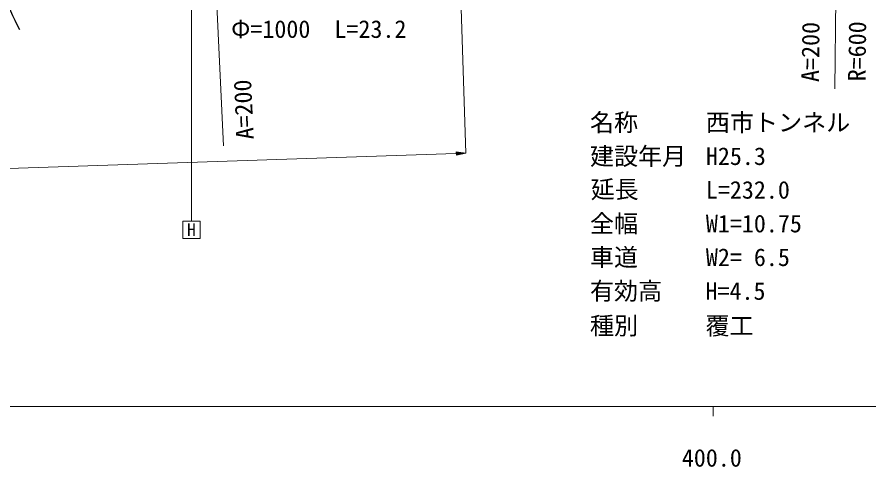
# Model space of a CAD drawing. Units: millimetres, scale not verified. Extents: x 40004 to 680061, y 20002 to 380034.
# Drawn here: x 395694 to 484215, y 198732 to 245467 of the extents above; entities that cross this region are included whole.
import ezdxf
from ezdxf.enums import TextEntityAlignment as Align

# ---------------------------------------------------------------- set-up
doc = ezdxf.new("R2010")
doc.units = ezdxf.units.MM
doc.header["$LTSCALE"] = 1000.09
for name, color, linetype, lineweight in [('M-BGD', 7, 'Continuous', 25), ('M-STR-HTXT', 7, 'Continuous', 13), ('M-TTL-BAND', 7, 'Continuous', 13)]:
    doc.layers.add(name, color=color, linetype=linetype, lineweight=lineweight)
doc.styles.add('ＭＳ ゴシック', font='')
doc.styles.get('ＭＳ ゴシック').set_extended_font_data('MS Gothic')

msp = doc.modelspace()

# ---------------------------------------------------------------- hatches: boundary and pattern name
at = {"layer": 'M-STR-HTXT'}
msp.add_hatch(color=256, dxfattribs=at).paths.add_polyline_path([(442343, 231335), (441349, 231135), (441338, 231469)])

# ---------------------------------------------------------------- linework, layer by layer
at = {"layer": 'M-BGD'}
msp.add_arc((410203, 252099), 16310, 178.68219, 209.13131, dxfattribs=at)
at = {"layer": 'M-STR-HTXT'}
for p, q in [((481251, 287998), (480679, 238001)), ((414599, 287021), (417140, 232080)), ((413827, 282793), (413830, 224299)), ((440810, 277338), (442343, 231335)), ((259059, 225228), (442343, 231335)), ((412917, 224273), (414717, 224273)), ((412917, 222473), (412917, 224273)), ((414717, 224273), (414717, 222473)), ((414717, 222473), (412917, 222473))]:
    msp.add_line(p, q, dxfattribs=at)
msp.add_lwpolyline([(442343, 231335), (441349, 231135), (441338, 231469)], close=True, dxfattribs=at)
at = {"layer": 'M-TTL-BAND'}
for p, q in [((40004, 205018), (579052, 205018)), ((468042, 205018), (468042, 204018))]:
    msp.add_line(p, q, dxfattribs=at)

# ---------------------------------------------------------------- texts
at = {"layer": 'M-STR-HTXT', "style": 'ＭＳ ゴシック'}
for s, p in [('Φ=1000\u3000L=23.2', (417935, 242752)), ('名称', (455223, 233050)), ('西市トンネル', (467269, 233050)), ('建設年月', (455223, 229550)), ('H25.3', (467269, 229548)), ('延長', (455291, 226101)), ('L=232.0', (467269, 226050)), ('全幅', (455223, 222549)), ('W1=10.75', (467269, 222549)), ('車道', (455223, 219049)), ('W2= 6.5', (467269, 219049)), ('有効高', (455223, 215549)), ('H=4.5', (467227, 215543)), ('種別', (455223, 211935)), ('覆工', (467227, 211929))]:
    msp.add_text(s, height=1833, dxfattribs=at).set_placement(p, align=Align.BOTTOM_LEFT)
for s, rotation, p in [('A=200', 89.345, (478131, 241842)), ('R=600', 89.345, (482977, 241908)), ('A=200', 92.648, (419237, 235859))]:
    msp.add_text(s, height=1833, rotation=rotation, dxfattribs=at).set_placement(p, align=Align.MIDDLE_CENTER)
msp.add_text('H', height=1320, dxfattribs=at).set_placement((413817, 223373), align=Align.MIDDLE_CENTER)
at = {"layer": 'M-TTL-BAND', "style": 'ＭＳ ゴシック'}
msp.add_text('400.0', height=1833, dxfattribs=at).set_placement((467886, 198212), align=Align.BOTTOM_CENTER)

doc.saveas('drawing.dxf')
